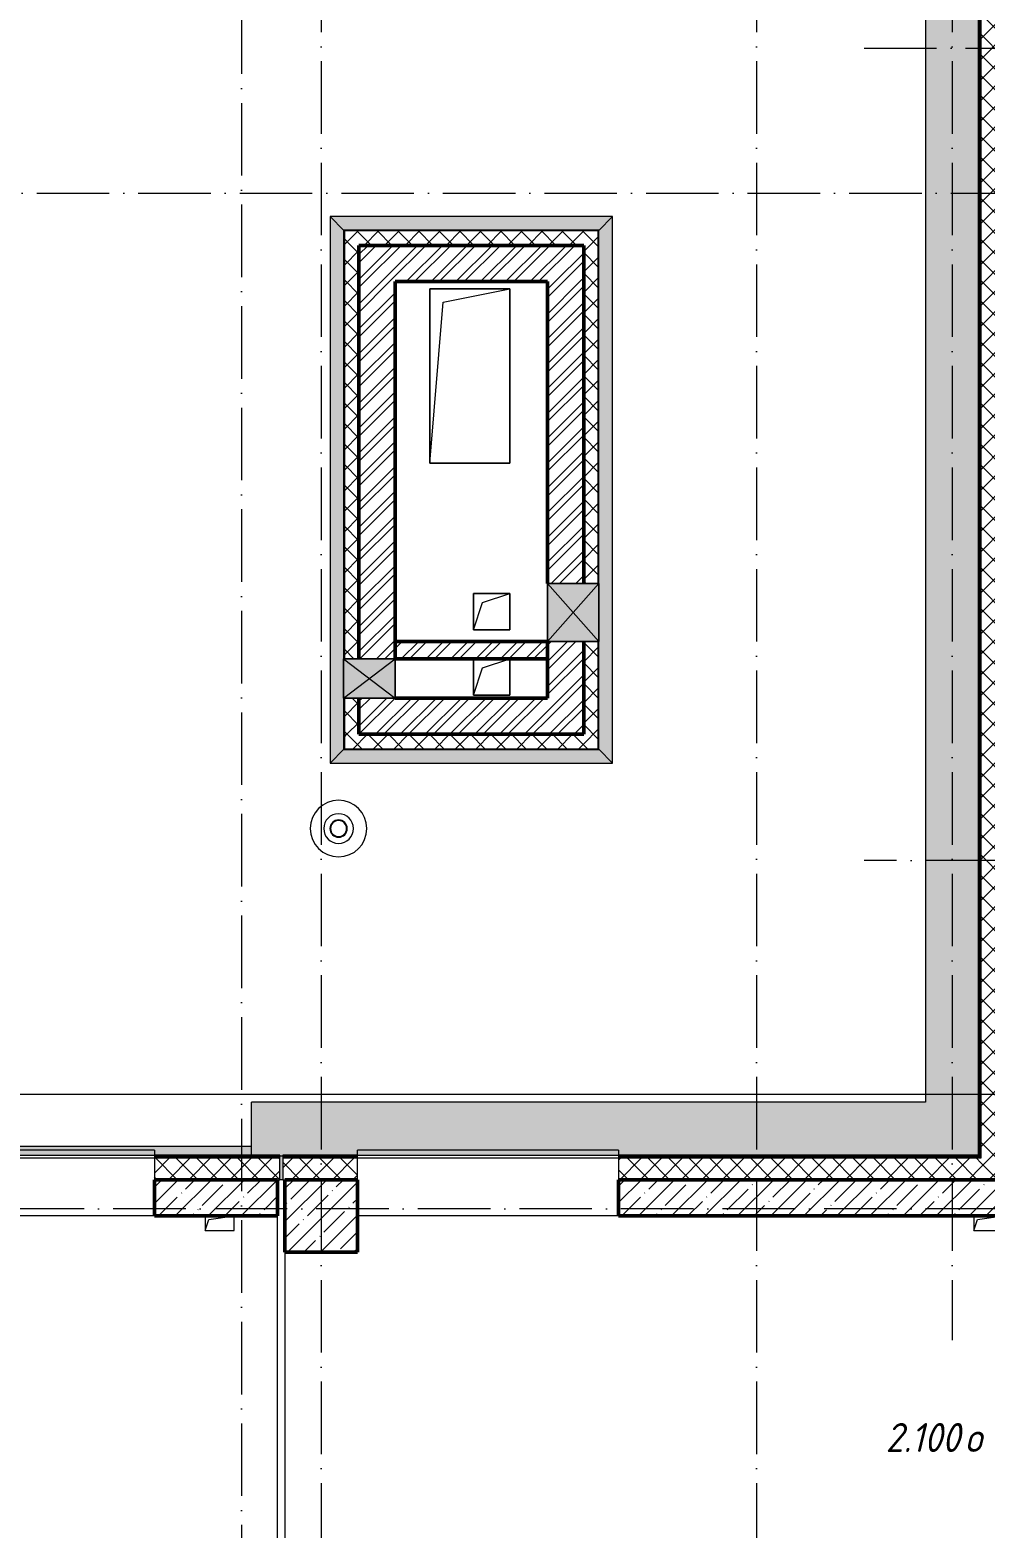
# Model space of a CAD drawing. Header units: millimetres. Extents: x -401725 to 250493, y 305116 to 802890.
# Drawn here: x 27833 to 34417, y 387285 to 397611 of the extents above; entities that cross this region are included whole.
import ezdxf

# ---------------------------------------------------------------- set-up
doc = ezdxf.new("R2010")
doc.units = ezdxf.units.MM
doc.linetypes.add('50_200_ШТРИХ_1Т_ш5_п1_п1_', pattern=[700, 500, -100, 0, -100])
for name, color, linetype, lineweight in [('A-DETL-GENF-OTLN', 7, 'Continuous', 9), ('A-FLOR-____-OTLN', 7, 'Continuous', 9), ('A-GENM-____-OTLN', 7, 'Continuous', 9), ('A-GLAZ-____-IDEN', 7, 'Continuous', 9), ('A-GLAZ-____-OTLN', 7, 'Continuous', 9), ('A-WALL-____-MCUT-1', 7, 'Continuous', 9), ('A-WALL-____-MCUT-2', 7, 'Continuous', 50), ('A-WALL-____-OTLN', 7, 'Continuous', 9), ('A-WALL-____-PATT-1', 7, 'Continuous', 9), ('A-WALL-FNSH-MCUT-1', 7, 'Continuous', 9), ('S-COLS-____-MCUT', 7, 'Continuous', 50), ('S-COLS-____-OTLN', 7, 'Continuous', 9), ('S-GRID-____-OTLN-1', 7, '50_200_ШТРИХ_1Т_ш5_п1_п1_', 9)]:
    doc.layers.add(name, color=color, linetype=linetype, lineweight=lineweight)
doc.layers.add('A-GLAZ-____-OTLN-1', color=7, linetype='Continuous', lineweight=9, true_color=0xc0c0c0)
doc.layers.add('G-____-____-SYMB-1', color=9, linetype='Continuous', lineweight=9, true_color=0x808080)
doc.styles.add('ISOCPEUR_I_11', font='isocpeui.ttf', dxfattribs={"width": 0.9, "height": 200})
pattern_1 = [(45, (-15659.08, 321904.7), (-70.71068, 70.71068), []), (135, (-15659.08, 321904.7), (-70.71068, -70.71068), [])]
pattern_2 = [(45, (-15659.08, 321904.7), (-114.04925, 114.04925), []), (45, (-15545.03, 321904.7), (-114.04925, 114.04925), [201.612, -40.322, 3.353, -36.97])]
pattern_3 = [(45, (-15659.08, 321904.7), (-85.53659, 85.53659), []), (45, (-15602.06, 321904.7), (-85.53659, 85.53659), [])]

# ---------------------------------------------------------------- blocks, each defined once
blk = doc.blocks.new('BSC_Колонна _Прямоугольная - 500х500-V149-АР1_План отверстий 2 этажа в осях 1-64_Ю-ЯЯ')
at = {"layer": 'S-COLS-____-OTLN'}
h = blk.add_hatch(dxfattribs=at)
h.set_pattern_fill('FP_163', color=256, style=0, pattern_type=2)
h.set_pattern_definition([(45, (-45500, -67531.04), (-114.04925, 114.04925), []), (45, (-45385.95, -67531.04), (-114.04925, 114.04925), [201.613, -40.323, 3.353, -36.97])])
h.paths.add_polyline_path([(-250, -250), (250, -250), (250, 250), (-250, 250), (-250, 187)], flags=0)
at = {"layer": 'S-COLS-____-MCUT'}
for p, q in [((250, 250), (-250, 250)), ((-250, 250), (-250, -250)), ((250, -250), (250, 250)), ((-250, -250), (250, -250))]:
    blk.add_line(p, q, dxfattribs=at)
blk = doc.blocks.new('Отлив_СКБ - Отлив витража_СФТК-31884011-АР1_План отверстий 2 этажа в осях 1-64_Ю-ЯЯ')
at = {"layer": 'A-GLAZ-____-OTLN-1'}
for points in [[(1800, 2), (1800, 37), (0, 37), (0, 2), (1715, 2)], [(1715, 0), (1800, 0), (1800, 2), (0, 2), (0, 0)]]:
    blk.add_hatch(color=256, dxfattribs=at).paths.add_polyline_path(points, flags=0)
at = {"layer": 'A-GLAZ-____-OTLN'}
for p, q in [((0, 3), (0, 37)), ((1800, 37), (0, 37)), ((0, 2), (1800, 2)), ((1800, 37), (1800, 3)), ((1800, 0), (0, 0))]:
    blk.add_line(p, q, dxfattribs=at)
blk = doc.blocks.new('Кровельный аэратор - 143_Кровельный аэратор-15605992-АР1_План отверстий 2 этажа в осях 1-64_Ю-ЯЯ')
at = {"layer": 'A-GENM-____-OTLN'}
for radius, start, end in [(195, 360, 180), (195, 180, 360), (102, 360, 180), (102, 180, 360), (60, 360, 180), (60, 180, 360), (55, 360, 180), (55, 180, 360)]:
    blk.add_arc((0, 0), radius, start, end, dxfattribs=at)
blk = doc.blocks.new('Отлив_СКБ1 - Отлив_ТШ 50-30087073-АР1_План отверстий 2 этажа в осях 1-64_Ю-ЯЯ')
at = {"layer": 'A-GLAZ-____-OTLN-1'}
for points in [[(4965, 0), (4965, -2), (4985, -2), (4985, 0)], [(4965, -2), (4965, -165), (4985, -165), (4985, -2)], [(4965, -165), (4965, -170), (4450, -170), (4450, -204), (2650, -204), (2650, -170), (170, -170), (535, -535), (5180, -535), (5180, -170), (4985, -170), (4985, -165)]]:
    blk.add_hatch(color=256, dxfattribs=at).paths.add_polyline_path(points, flags=0)
at = {"layer": 'A-GLAZ-____-OTLN'}
for p, q in [((4965, 0), (4985, 0)), ((4985, -2), (4965, -2)), ((4985, -165), (4965, -165)), ((4985, -165), (4965, -165)), ((5180, -170), (5180, -535)), ((535, -535), (5180, -535))]:
    blk.add_line(p, q, dxfattribs=at)
blk = doc.blocks.new('Отлив_СКБ1 - Отлив_ТШ 50-30087418-АР1_План отверстий 2 этажа в осях 1-64_Ю-ЯЯ')
at = {"layer": 'A-GLAZ-____-OTLN-1'}
h = blk.add_hatch(color=256, dxfattribs=at)
h.paths.add_polyline_path([(17305, -170), (33, -170), (33, -535), (16940, -535), (17192, -283)], flags=0)
h.paths.add_polyline_path([(11, -283), (11, -170), (0, -170), (0, -535), (11, -535)], flags=0)
at = {"layer": 'A-GLAZ-____-OTLN'}
blk.add_line((33, -535), (16940, -535), dxfattribs=at)
blk = doc.blocks.new('AR_Отверстие прямоугольное _в плите_ - AR_Отверстие прямоугольное _в плите_-V171-АР1_План отверстий 2 этажа в осях 1-64_Ю-ЯЯ')
at = {"layer": 'A-GENM-____-OTLN'}
for p, q in [((-100, 50), (-100, -50)), ((-100, -50), (-75, 25)), ((-75, 25), (100, 50)), ((100, -50), (100, 50)), ((-100, -50), (100, -50))]:
    blk.add_line(p, q, dxfattribs=at)
blk = doc.blocks.new('AR_Отверстие прямоугольное _в плите_ - AR_Отверстие прямоугольное _в плите_-30510712-АР1_План отверстий 2 этажа в осях 1-64_Ю-ЯЯ')
at = {"layer": 'A-GENM-____-OTLN'}
for p, q in [((-100, 50), (-100, -50)), ((-100, -50), (-75, 25)), ((-75, 25), (100, 50)), ((-100, -50), (100, -50))]:
    blk.add_line(p, q, dxfattribs=at)
blk = doc.blocks.new('AR_Отверстие прямоугольное _в плите_ - AR_Отверстие прямоугольное _в плите_-V184-АР1_План отверстий 2 этажа в осях 1-64_Ю-ЯЯ')
at = {"layer": 'A-GENM-____-OTLN'}
for p, q in [((-125, 125), (-125, -125)), ((-63, 63), (125, 125)), ((125, -125), (125, 125)), ((-125, -125), (-63, 63)), ((-125, -125), (125, -125))]:
    blk.add_line(p, q, dxfattribs=at)
blk = doc.blocks.new('AR_Отверстие прямоугольное _в плите_ - AR_Отверстие прямоугольное _в плите_-V186-АР1_План отверстий 2 этажа в осях 1-64_Ю-ЯЯ')
at = {"layer": 'A-GENM-____-OTLN'}
for p, q in [((125, 125), (-125, 125)), ((-125, 125), (-125, -125)), ((-63, 63), (125, 125)), ((125, -125), (125, 125)), ((-125, -125), (-63, 63)), ((-125, -125), (125, -125))]:
    blk.add_line(p, q, dxfattribs=at)
blk = doc.blocks.new('AR_Отверстие прямоугольное _в плите_ - AR_Отверстие прямоугольное _в плите_-30602876-АР1_План отверстий 2 этажа в осях 1-64_Ю-ЯЯ')
at = {"layer": 'A-GENM-____-OTLN'}
for p, q in [((275, 600), (-275, 600)), ((-275, 600), (-275, -600)), ((-183, 508), (275, 600)), ((275, -600), (275, 600)), ((-275, -600), (-183, 508)), ((-275, -600), (275, -600))]:
    blk.add_line(p, q, dxfattribs=at)
blk = doc.blocks.new('AR_Отверстие прямоугольное _в стене__БезПР - AR_Отверстие прямоугольное _в стене__БезПР-31944103-АР1_План отверстий 2 этажа в осях 1-64_Ю-ЯЯ')
at = {"layer": 'A-GLAZ-____-OTLN'}
blk.add_hatch(color=256, dxfattribs=at).paths.add_polyline_path([(-135, 230), (-135, -125), (135, -125), (135, 230)], flags=0)
at = {"layer": 'A-DETL-GENF-OTLN'}
for p, q in [((-135, -125), (-135, 230)), ((-135, 230), (135, 230)), ((135, 230), (-135, -125)), ((-135, 230), (135, -125)), ((135, 230), (-135, 230)), ((-135, 230), (-135, -125)), ((135, 230), (135, -125)), ((135, -125), (135, 230)), ((135, -125), (-135, -125)), ((-135, -125), (135, -125))]:
    blk.add_line(p, q, dxfattribs=at)
blk = doc.blocks.new('AR_Отверстие прямоугольное _в стене_ - AR_Отверстие прямоугольное _в стене__ОВ-32491768-АР1_План отверстий 2 этажа в осях 1-64_Ю-ЯЯ')
at = {"layer": 'A-GLAZ-____-OTLN'}
blk.add_hatch(color=256, dxfattribs=at).paths.add_polyline_path([(200, 230), (-200, 230), (-200, -125), (200, -125)], flags=0)
at = {"layer": 'A-DETL-GENF-OTLN'}
for p, q in [((-200, -125), (-200, 230)), ((-200, 230), (200, 230)), ((200, 230), (-200, -125)), ((-200, 230), (200, -125)), ((200, 230), (-200, 230)), ((-200, 230), (-200, -125)), ((200, 230), (200, -125)), ((200, -125), (200, 230)), ((200, -125), (-200, -125)), ((-200, -125), (200, -125))]:
    blk.add_line(p, q, dxfattribs=at)
blk = doc.blocks.new('Отлив_СКБ1 - Отлив_Шахты-32492919-АР1_План отверстий 2 этажа в осях 1-64_Ю-ЯЯ')
at = {"layer": 'A-GLAZ-____-OTLN-1'}
blk.add_hatch(color=256, dxfattribs=at).paths.add_polyline_path([(1653, 103), (1749, 199), (-199, 199), (-103, 103), (-103, 105), (1653, 105)], flags=0)
at = {"layer": 'A-GLAZ-____-OTLN'}
for p, q in [((-103, 103), (-199, 199)), ((1749, 199), (-199, 199)), ((1749, 199), (1653, 103))]:
    blk.add_line(p, q, dxfattribs=at)
blk = doc.blocks.new('Отлив_СКБ1 - Отлив_Шахты-32489101-АР1_План отверстий 2 этажа в осях 1-64_Ю-ЯЯ')
at = {"layer": 'A-GLAZ-____-OTLN-1'}
blk.add_hatch(color=256, dxfattribs=at).paths.add_polyline_path([(3569, 199), (-199, 199), (-103, 103), (-103, 105), (3473, 105), (3473, 103), (3475, 105)], flags=0)
at = {"layer": 'A-GLAZ-____-OTLN'}
for p, q in [((-103, 103), (-199, 199)), ((3569, 199), (-199, 199)), ((3569, 199), (3473, 103))]:
    blk.add_line(p, q, dxfattribs=at)
blk = doc.blocks.new('Отлив_СКБ1 - Отлив_Фасады на кровле-32719942-АР1_План отверстий 2 этажа в осях 1-64_Ю-ЯЯ')
at = {"layer": 'A-GLAZ-____-OTLN-1'}
blk.add_hatch(color=256, dxfattribs=at).paths.add_polyline_path([(18850, 170), (18850, 204), (20650, 204), (20650, 170), (21320, 170), (21320, 228), (228, 228), (170, 170), (2850, 170), (2850, 204), (4650, 204), (4650, 170), (6050, 170), (6050, 204), (7850, 204), (7850, 170), (9250, 170), (9250, 204), (11050, 204), (11050, 170), (12450, 170), (12450, 204), (14250, 204), (14250, 170), (15650, 170), (15650, 204), (17450, 204), (17450, 170), (18705, 170)], flags=0)
at = {"layer": 'A-GLAZ-____-OTLN'}
blk.add_line((21320, 228), (228, 228), dxfattribs=at)

msp = doc.modelspace()

# ---------------------------------------------------------------- hatches: boundary and pattern name
at = {"layer": 'A-WALL-____-PATT-1'}
h = msp.add_hatch(dxfattribs=at)
h.set_pattern_fill('FP_1', color=256, style=0, pattern_type=2)
h.set_pattern_definition(pattern_1)
h.paths.add_polyline_path([(34390.9187, 389685.7392), (34540.9187, 389685.7392), (34540.9187, 407815.7392), (34390.9187, 407815.7392), (34390.9187, 389835.7392)], flags=0)
h = msp.add_hatch(dxfattribs=at)
h.set_pattern_fill('FP_1', color=256, style=0, pattern_type=2)
h.set_pattern_definition(pattern_1)
h.paths.add_polyline_path([(31650.9187, 396125.7392), (31750.9187, 396125.7392), (31750.9187, 396225.7392), (30000.9187, 396225.7392), (30000.9187, 396125.7392), (31164.5053, 396125.7392)], flags=0)
h = msp.add_hatch(dxfattribs=at)
h.set_pattern_fill('FP_1', color=256, style=0, pattern_type=2)
h.set_pattern_definition(pattern_1)
h.paths.add_polyline_path([(30100.9187, 392755.7392), (30100.9187, 393005.7392), (30000.9187, 393005.7392), (30000.9187, 392755.7392)], flags=0)
h.paths.add_polyline_path([(30000.9187, 393275.7392), (30100.9187, 393275.7392), (30100.9187, 396125.7392), (30000.9187, 396125.7392), (30000.9187, 393659.0002)], flags=0)
h = msp.add_hatch(dxfattribs=at)
h.set_pattern_fill('FP_3', color=256, style=0, pattern_type=2)
h.set_pattern_definition(pattern_3)
h.paths.add_polyline_path([(30280.755, 395875.7392), (31650.9187, 395875.7392), (31650.9187, 396125.7392), (30100.9187, 396125.7392), (30100.9187, 395875.7392)], flags=0)
h = msp.add_hatch(dxfattribs=at)
h.set_pattern_fill('FP_1', color=256, style=0, pattern_type=2)
h.set_pattern_definition(pattern_1)
h.paths.add_polyline_path([(31650.9187, 392655.7392), (31750.9187, 392655.7392), (31750.9187, 393395.7392), (31650.9187, 393395.7392), (31650.9187, 392755.7392)], flags=0)
h.paths.add_polyline_path([(31750.9187, 393795.7392), (31750.9187, 396125.7392), (31650.9187, 396125.7392), (31650.9187, 393795.7392), (31715.515, 393795.7392)], flags=0)
h = msp.add_hatch(dxfattribs=at)
h.set_pattern_fill('FP_3', color=256, style=0, pattern_type=2)
h.set_pattern_definition(pattern_3)
h.paths.add_polyline_path([(30280.755, 393275.7392), (30350.9187, 393275.7392), (30350.9187, 395875.7392), (30100.9187, 395875.7392), (30100.9187, 393275.7392)], flags=0)
h = msp.add_hatch(dxfattribs=at)
h.set_pattern_fill('FP_3', color=256, style=0, pattern_type=2)
h.set_pattern_definition(pattern_3)
h.paths.add_polyline_path([(31606.3805, 392755.7392), (31650.9187, 392755.7392), (31650.9187, 393395.7392), (31400.9187, 393395.7392), (31400.9187, 392755.7392)], flags=0)
h.paths.add_polyline_path([(31400.9187, 393795.7392), (31650.9187, 393795.7392), (31650.9187, 395875.7392), (31400.9187, 395875.7392), (31400.9187, 395273.4125)], flags=0)
h = msp.add_hatch(dxfattribs=at)
h.set_pattern_fill('FP_3', color=256, style=0, pattern_type=2)
h.set_pattern_definition(pattern_3)
h.paths.add_polyline_path([(31400.9187, 393275.7392), (31400.9187, 393395.7392), (30350.9187, 393395.7392), (30350.9187, 393275.7392), (31164.5053, 393275.7392)], flags=0)
h = msp.add_hatch(dxfattribs=at)
h.set_pattern_fill('FP_3', color=256, style=0, pattern_type=2)
h.set_pattern_definition(pattern_3)
h.paths.add_polyline_path([(30280.755, 392755.7392), (31400.9187, 392755.7392), (31400.9187, 393005.7392), (30100.9187, 393005.7392), (30100.9187, 392755.7392)], flags=0)
h = msp.add_hatch(dxfattribs=at)
h.set_pattern_fill('FP_1', color=256, style=0, pattern_type=2)
h.set_pattern_definition(pattern_1)
h.paths.add_polyline_path([(31164.5053, 392655.7392), (31650.9187, 392655.7392), (31650.9187, 392755.7392), (30000.9187, 392755.7392), (30000.9187, 392655.7392), (30280.755, 392655.7392)], flags=0)
h = msp.add_hatch(dxfattribs=at)
h.set_pattern_fill('FP_1', color=256, style=0, pattern_type=2)
h.set_pattern_definition(pattern_1)
h.paths.add_polyline_path([(29540.9187, 389685.7392), (29555.9187, 389685.7392), (29555.9187, 389835.7392), (28690.9187, 389835.7392), (28690.9187, 389685.7392), (29397.0046, 389685.7392)], flags=0)
h.paths.add_polyline_path([(25862.0033, 389685.7392), (26890.9187, 389685.7392), (26890.9187, 389835.7392), (25490.9187, 389835.7392), (25490.9187, 389691.7392), (25565.9187, 389691.7392), (25565.9187, 389685.7392)], flags=0)
h.paths.add_polyline_path([(23590.9187, 389685.7392), (23615.9187, 389685.7392), (23615.9187, 389691.7392), (23690.9187, 389691.7392), (23690.9187, 389835.7392), (22290.9187, 389835.7392), (22290.9187, 389691.7392), (22365.9187, 389691.7392), (22365.9187, 389685.7392), (23210.7523, 389685.7392)], flags=0)
h.paths.add_polyline_path([(19675.7509, 389685.7392), (20415.9187, 389685.7392), (20415.9187, 389691.7392), (20490.9187, 389691.7392), (20490.9187, 389835.7392), (19090.9187, 389835.7392), (19090.9187, 389691.7392), (19165.9187, 389691.7392), (19165.9187, 389685.7392)], flags=0)
h.paths.add_polyline_path([(17215.9187, 389685.7392), (17215.9187, 389691.7392), (17290.9187, 389691.7392), (17290.9187, 389835.7392), (15890.9187, 389835.7392), (15890.9187, 389691.7392), (15965.9187, 389691.7392), (15965.9187, 389685.7392), (17024.4999, 389685.7392)], flags=0)
h.paths.add_polyline_path([(14015.9187, 389685.7392), (14015.9187, 389691.7392), (14090.9187, 389691.7392), (14090.9187, 389835.7392), (12690.9187, 389835.7392), (12690.9187, 389691.7392), (12765.9187, 389691.7392), (12765.9187, 389685.7392), (13590.9187, 389685.7392)], flags=0)
h.paths.add_polyline_path([(10815.9187, 389685.7392), (10815.9187, 389691.7392), (10890.9187, 389691.7392), (10890.9187, 389835.7392), (8040.9187, 389835.7392), (8040.9187, 389685.7392), (9070.7469, 389685.7392)], flags=0)
h = msp.add_hatch(dxfattribs=at)
h.set_pattern_fill('FP_1', color=256, style=0, pattern_type=2)
h.set_pattern_definition(pattern_1)
h.paths.add_polyline_path([(33815.7563, 389685.7392), (34390.9187, 389685.7392), (34390.9187, 389835.7392), (31890.9187, 389835.7392), (31890.9187, 389685.7392)], flags=0)
h.paths.add_polyline_path([(29838.8798, 389685.7392), (30090.9187, 389685.7392), (30090.9187, 389835.7392), (29575.9187, 389835.7392), (29575.9187, 389685.7392), (29617.9422, 389685.7392)], flags=0)
h = msp.add_hatch(dxfattribs=at)
h.set_pattern_fill('FP_13', color=256, style=0, pattern_type=2)
h.set_pattern_definition(pattern_2)
h.paths.add_polyline_path([(29397.0046, 389435.7392), (29540.9187, 389435.7392), (29540.9187, 389685.7392), (28690.9187, 389685.7392), (28690.9187, 389435.7392)], flags=0)
h = msp.add_hatch(dxfattribs=at)
h.set_pattern_fill('FP_13', color=256, style=0, pattern_type=2)
h.set_pattern_definition(pattern_2)
h.paths.add_polyline_path([(34540.9187, 389435.7392), (34540.9187, 389685.7392), (31890.9187, 389685.7392), (31890.9187, 389435.7392), (33815.7563, 389435.7392)], flags=0)

# ---------------------------------------------------------------- linework, layer by layer
at = {"layer": 'A-FLOR-____-OTLN'}
for p, q in [((30590.9187, 395825.7392), (31140.9187, 395825.7392)), ((30590.9187, 394625.7392), (30590.9187, 395825.7392)), ((31140.9187, 395825.7392), (31140.9187, 394625.7392)), ((31140.9187, 394625.7392), (30590.9187, 394625.7392)), ((30890.9187, 393725.7392), (31140.9187, 393725.7392)), ((30890.9187, 393475.7392), (30890.9187, 393725.7392)), ((31140.9187, 393725.7392), (31140.9187, 393475.7392)), ((31140.9187, 393475.7392), (30890.9187, 393475.7392)), ((30890.9187, 393025.7392), (30890.9187, 393275.7392)), ((31140.9187, 393275.7392), (31140.9187, 393025.7392)), ((31140.9187, 393025.7392), (30890.9187, 393025.7392)), ((29540.9187, 385085.7392), (29540.9187, 389435.7392)), ((29590.9187, 389185.7392), (29590.9187, 385085.7392))]:
    msp.add_line(p, q, dxfattribs=at)
at = {"layer": 'A-WALL-____-MCUT-1'}
for p, q in [((34378.9187, 407835.7392), (34378.9187, 389847.7392)), ((34384.9187, 407835.7392), (34384.9187, 389841.7392)), ((29997.9187, 396230.7392), (29995.9187, 396230.7392)), ((29995.9187, 396230.7392), (29995.9187, 396228.7392)), ((31755.9187, 396228.7392), (29995.9187, 396228.7392)), ((29997.9187, 396225.7392), (29995.9187, 396225.7392)), ((29997.9187, 396230.7392), (29997.9187, 393275.7392)), ((31750.9187, 396225.7392), (30000.9187, 396225.7392)), ((30000.9187, 396225.7392), (30000.9187, 393275.7392)), ((31750.9187, 393795.7392), (31750.9187, 396225.7392)), ((31755.9187, 396230.7392), (31753.9187, 396230.7392)), ((31753.9187, 393795.7392), (31753.9187, 396230.7392)), ((31755.9187, 396225.7392), (31753.9187, 396225.7392)), ((31755.9187, 396228.7392), (31755.9187, 396230.7392)), ((31750.9187, 392655.7392), (31750.9187, 393395.7392)), ((31753.9187, 392650.7392), (31753.9187, 393395.7392)), ((29997.9187, 393005.7392), (29997.9187, 392650.7392)), ((30000.9187, 393005.7392), (30000.9187, 392655.7392)), ((29995.9187, 392655.7392), (29997.9187, 392655.7392)), ((29995.9187, 392652.7392), (31755.9187, 392652.7392)), ((29995.9187, 392652.7392), (29995.9187, 392650.7392)), ((29995.9187, 392650.7392), (29997.9187, 392650.7392)), ((30000.9187, 392655.7392), (31750.9187, 392655.7392)), ((31750.9187, 392652.7392), (31750.9187, 392650.7392)), ((31753.9187, 392650.7392), (31755.9187, 392650.7392)), ((31755.9187, 392650.7392), (31755.9187, 392652.7392)), ((29555.9187, 389847.7392), (28690.9187, 389847.7392)), ((29555.9187, 389841.7392), (28690.9187, 389841.7392)), ((28690.9187, 389835.7392), (28690.9187, 389685.7392)), ((29555.9187, 389685.7392), (29555.9187, 389835.7392)), ((30090.9187, 389847.7392), (29575.9187, 389847.7392)), ((30090.9187, 389841.7392), (29575.9187, 389841.7392)), ((29575.9187, 389835.7392), (29575.9187, 389685.7392)), ((30090.9187, 389685.7392), (30090.9187, 389835.7392)), ((34378.9187, 389847.7392), (31890.9187, 389847.7392)), ((34384.9187, 389841.7392), (31890.9187, 389841.7392)), ((31890.9187, 389835.7392), (31890.9187, 389835.7392)), ((31890.9187, 389835.7392), (31890.9187, 389685.7392)), ((29540.9187, 389685.7392), (29555.9187, 389685.7392)), ((29575.9187, 389685.7392), (29590.9187, 389685.7392))]:
    msp.add_line(p, q, dxfattribs=at)
at = {"layer": 'A-WALL-____-MCUT-2'}
for p, q in [((31650.9187, 396125.7392), (30100.9187, 396125.7392)), ((30100.9187, 393275.7392), (30100.9187, 396125.7392)), ((31650.9187, 396125.7392), (31650.9187, 393795.7392)), ((30350.9187, 395875.7392), (31400.9187, 395875.7392)), ((30350.9187, 395875.7392), (30350.9187, 393275.7392)), ((31400.9187, 395875.7392), (31400.9187, 393795.7392)), ((31400.9187, 393395.7392), (30350.9187, 393395.7392)), ((31400.9187, 393005.7392), (31400.9187, 393395.7392)), ((31650.9187, 392755.7392), (31650.9187, 393395.7392)), ((30350.9187, 393275.7392), (31400.9187, 393275.7392)), ((30100.9187, 393005.7392), (30100.9187, 392755.7392)), ((31400.9187, 393005.7392), (30350.9187, 393005.7392)), ((30100.9187, 392755.7392), (31650.9187, 392755.7392)), ((28690.9187, 389685.7392), (29540.9187, 389685.7392)), ((28690.9187, 389685.7392), (28690.9187, 389435.7392)), ((29540.9187, 389435.7392), (29540.9187, 389685.7392)), ((31890.9187, 389685.7392), (34540.9187, 389685.7392)), ((31890.9187, 389685.7392), (31890.9187, 389435.7392)), ((28690.9187, 389435.7392), (29540.9187, 389435.7392)), ((31890.9187, 389435.7392), (34540.9187, 389435.7392))]:
    msp.add_line(p, q, dxfattribs=at)
at = {"layer": 'A-WALL-____-OTLN'}
for p, q in [((26890.9187, 389835.7392), (28690.9187, 389835.7392)), ((30090.9187, 389835.7392), (31890.9187, 389835.7392)), ((28690.9187, 389435.7392), (26890.9187, 389435.7392)), ((31890.9187, 389435.7392), (30090.9187, 389435.7392))]:
    msp.add_line(p, q, dxfattribs=at)
at = {"layer": 'A-WALL-FNSH-MCUT-1'}
for p, q in [((34390.9187, 389835.7392), (34390.9187, 407835.7392)), ((34370.9187, 407198.7392), (34370.9187, 389855.7392)), ((29995.9187, 396228.7392), (29995.9187, 393275.7392)), ((31753.9187, 396230.7392), (29997.9187, 396230.7392)), ((31755.9187, 393795.7392), (31755.9187, 396228.7392)), ((31755.9187, 392652.7392), (31755.9187, 393395.7392)), ((29995.9187, 393005.7392), (29995.9187, 392652.7392)), ((29997.9187, 392650.7392), (31753.9187, 392650.7392)), ((29555.9187, 389855.7392), (28690.9187, 389855.7392)), ((28690.9187, 389855.7392), (28690.9187, 389835.7392)), ((28690.9187, 389835.7392), (29555.9187, 389835.7392)), ((29555.9187, 389835.7392), (29555.9187, 389855.7392)), ((30090.9187, 389855.7392), (29575.9187, 389855.7392)), ((29575.9187, 389855.7392), (29575.9187, 389835.7392)), ((29575.9187, 389835.7392), (30090.9187, 389835.7392)), ((30090.9187, 389835.7392), (30090.9187, 389855.7392)), ((34370.9187, 389855.7392), (31890.9187, 389855.7392)), ((31890.9187, 389855.7392), (31890.9187, 389835.7392)), ((31890.9187, 389835.7392), (34390.9187, 389835.7392))]:
    msp.add_line(p, q, dxfattribs=at)
at = {"layer": 'G-____-____-SYMB-1'}
msp.add_line((-20469.6177, 390275.7392), (89011.1097, 390275.7392), dxfattribs=at)
at = {"layer": 'S-GRID-____-OTLN-1'}
for p, q in [((29840.9187, 412797.5486), (29840.9187, 374972.062)), ((32840.9187, 412797.5486), (32840.9187, 374796.285)), ((34190.9187, 412797.5486), (34190.9187, 388580.1809)), ((29290.9187, 412509.2909), (29290.9187, 374796.285)), ((33582.9364, 397485.7392), (88415.3253, 397485.7392)), ((18778.3647, 396485.7392), (88415.3253, 396485.7392)), ((88415.3253, 391885.7392), (33582.9364, 391885.7392)), ((88415.3253, 389485.7392), (-20327.8515, 389485.7392))]:
    msp.add_line(p, q, dxfattribs=at)

# ---------------------------------------------------------------- block references
at = {"layer": 'A-GENM-____-OTLN'}
for name, p in [('AR_Отверстие прямоугольное _в плите_ - AR_Отверстие прямоугольное _в плите_-30602876-АР1_План отверстий 2 этажа в осях 1-64_Ю-ЯЯ', (30865.9187, 395225.7392)), ('AR_Отверстие прямоугольное _в плите_ - AR_Отверстие прямоугольное _в плите_-V186-АР1_План отверстий 2 этажа в осях 1-64_Ю-ЯЯ', (31015.9187, 393600.7392)), ('AR_Отверстие прямоугольное _в плите_ - AR_Отверстие прямоугольное _в плите_-V184-АР1_План отверстий 2 этажа в осях 1-64_Ю-ЯЯ', (31015.9187, 393150.7392)), ('Кровельный аэратор - 143_Кровельный аэратор-15605992-АР1_План отверстий 2 этажа в осях 1-64_Ю-ЯЯ', (29960.9187, 392105.7392)), ('AR_Отверстие прямоугольное _в плите_ - AR_Отверстие прямоугольное _в плите_-V171-АР1_План отверстий 2 этажа в осях 1-64_Ю-ЯЯ', (29140.9187, 389385.7392)), ('AR_Отверстие прямоугольное _в плите_ - AR_Отверстие прямоугольное _в плите_-30510712-АР1_План отверстий 2 этажа в осях 1-64_Ю-ЯЯ', (34440.9187, 389385.7392))]:
    msp.add_blockref(name, p, dxfattribs=at)
at = {"layer": 'A-GLAZ-____-OTLN'}
for name, p, rotation in [('Отлив_СКБ1 - Отлив_ТШ 50-30087418-АР1_План отверстий 2 этажа в осях 1-64_Ю-ЯЯ', (34540.9187, 407160.7392), 269.999999999998), ('Отлив_СКБ1 - Отлив_Шахты-32489101-АР1_План отверстий 2 этажа в осях 1-64_Ю-ЯЯ', (30100.9187, 392755.7392), 89.99999999999986), ('Отлив_СКБ1 - Отлив_Шахты-32489101-АР1_План отверстий 2 этажа в осях 1-64_Ю-ЯЯ', (31650.9187, 396125.7392), 269.9999999999998), ('AR_Отверстие прямоугольное _в стене_ - AR_Отверстие прямоугольное _в стене__ОВ-32491768-АР1_План отверстий 2 этажа в осях 1-64_Ю-ЯЯ', (31525.9187, 393595.7392), 270), ('AR_Отверстие прямоугольное _в стене__БезПР - AR_Отверстие прямоугольное _в стене__БезПР-31944103-АР1_План отверстий 2 этажа в осях 1-64_Ю-ЯЯ', (30225.9187, 393140.7392), 90), ('Отлив_СКБ1 - Отлив_Шахты-32492919-АР1_План отверстий 2 этажа в осях 1-64_Ю-ЯЯ', (31650.9187, 392755.7392), 180), ('Отлив_СКБ1 - Отлив_ТШ 50-30087073-АР1_План отверстий 2 этажа в осях 1-64_Ю-ЯЯ', (34540.9187, 389685.7392), 180)]:
    msp.add_blockref(name, p, dxfattribs=dict(at, rotation=rotation))
for name, p in [('Отлив_СКБ1 - Отлив_Шахты-32492919-АР1_План отверстий 2 этажа в осях 1-64_Ю-ЯЯ', (30100.9187, 396125.7392)), ('Отлив_СКБ1 - Отлив_Фасады на кровле-32719942-АР1_План отверстий 2 этажа в осях 1-64_Ю-ЯЯ', (8040.9187, 389685.7392)), ('Отлив_СКБ - Отлив витража_СФТК-31884011-АР1_План отверстий 2 этажа в осях 1-64_Ю-ЯЯ', (26890.9187, 389852.7392)), ('Отлив_СКБ - Отлив витража_СФТК-31884011-АР1_План отверстий 2 этажа в осях 1-64_Ю-ЯЯ', (30090.9187, 389852.7392))]:
    msp.add_blockref(name, p, dxfattribs=at)
at = {"layer": 'S-COLS-____-OTLN'}
msp.add_blockref('BSC_Колонна _Прямоугольная - 500х500-V149-АР1_План отверстий 2 этажа в осях 1-64_Ю-ЯЯ', (29840.9187, 389435.7392), dxfattribs=at)

# ---------------------------------------------------------------- texts
at = {"layer": 'A-GLAZ-____-IDEN', "char_height": 200, "attachment_point": 1, "style": 'ISOCPEUR_I_11'}
for s, insert, width in [('2.100', (33731.6836, 388008.6031), 663.79725), ('\\fISOCPEUR|b0|i1|c204|p34|;\\W.9;о', (34279.3711, 388008.6031), 158.734125)]:
    msp.add_mtext(s, dxfattribs=dict(at, insert=insert, width=width))

doc.saveas('drawing.dxf')
